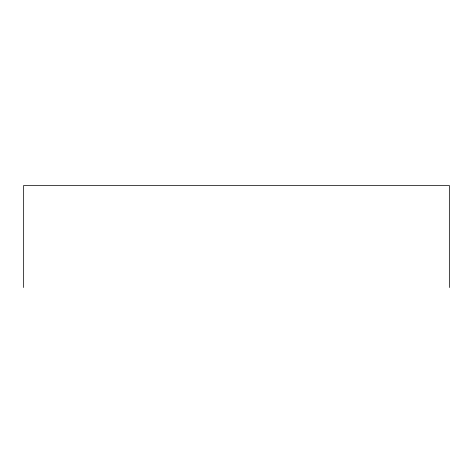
<?xml version="1.0" encoding="UTF-8"?>
<svg xmlns="http://www.w3.org/2000/svg" width="473" height="473" viewBox="0 0 473 473"><rect width="100%" height="100%" fill="white"/><g stroke="black" fill="none" stroke-linecap="round" stroke-linejoin="round"><path stroke-width="0.71" d="M449.35 287.525L449.35 185.475L23.65 185.475L23.65 287.525"/></g></svg>
